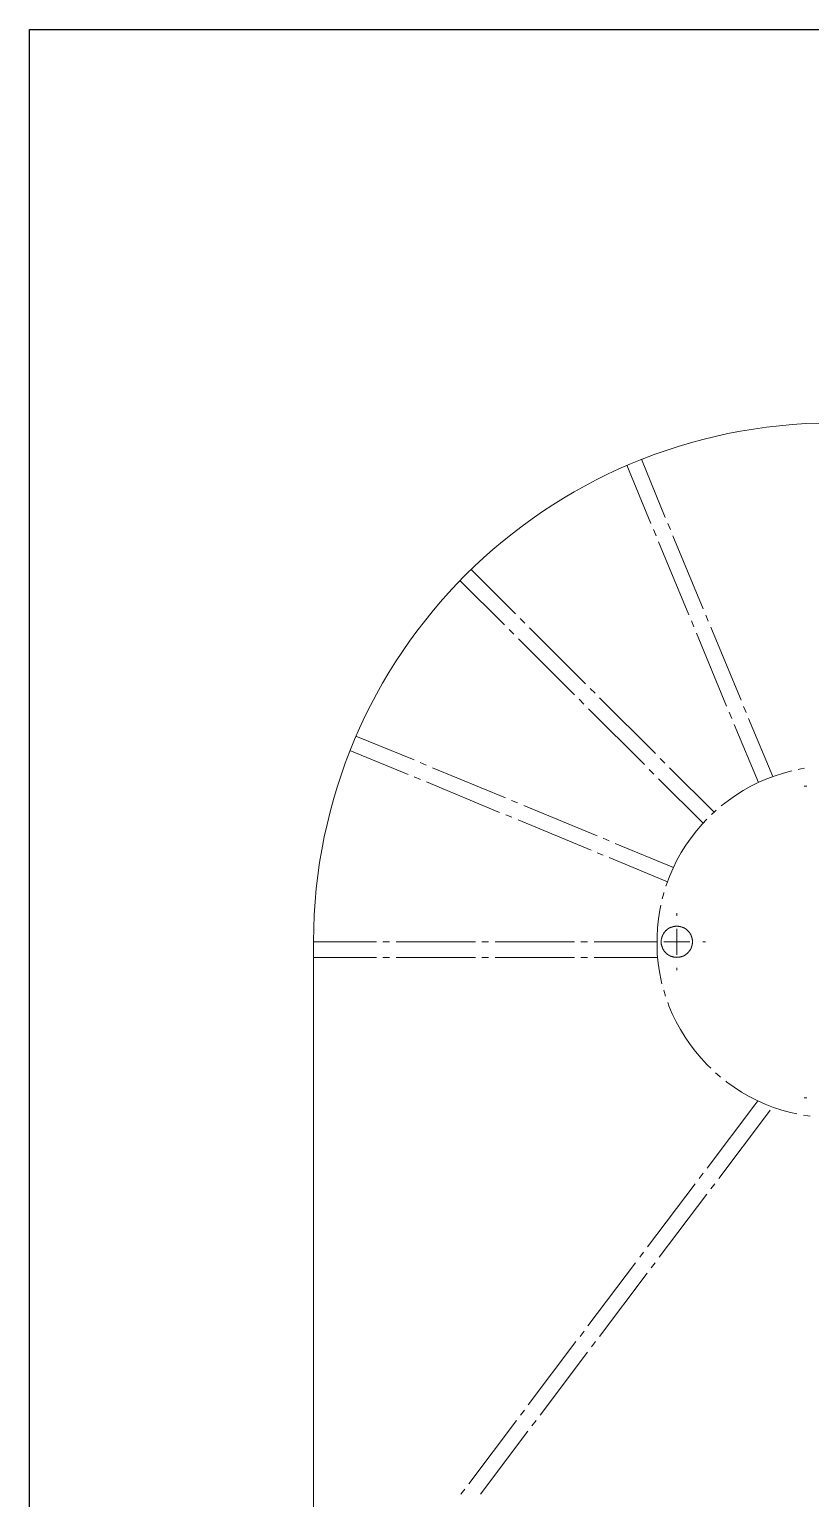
# Model space of a CAD drawing. Header units: millimetres. Extents: x 0 to 594, y 0 to 841.
# Drawn here: x 0 to 150.4, y 558 to 841 of the extents above; entities that cross this region are included whole.
import ezdxf

# ---------------------------------------------------------------- set-up
doc = ezdxf.new("R2010")
doc.units = ezdxf.units.MM
doc.header["$MEASUREMENT"] = 0
doc.layers.get('0').update_dxf_attribs({"linetype": 'CONTINUOUS'})
picture_1 = doc.add_image_def('image1.bmp', size_in_pixel=(1446, 2048))

# ---------------------------------------------------------------- blocks, each defined once
blk = doc.blocks.new('MF2429B30')
at = {"color": 7, "true_color": 0x000007}
image = blk.add_image(picture_1, insert=(0, 0), size_in_units=(593.85, 841.02), dxfattribs=at)
image.dxf.flags = 11

msp = doc.modelspace()

# ---------------------------------------------------------------- linework, layer by layer
at = {"color": 7, "linetype": 'Continuous', "lineweight": 9, "true_color": 0x000007}
msp.add_line((54.68, 665.27), (54.68, 534.47), dxfattribs=at)
for points in [[(119.62, 745.85), (115.02, 757.06)], [(122.4, 747.01), (117.8, 758.22)], [(120.61, 743.5), (120.11, 744.69)], [(123.39, 744.66), (122.89, 745.85)], [(126.93, 728.28), (121.07, 742.34)], [(129.71, 729.41), (123.85, 743.5)], [(93.55, 728.45), (85.05, 736.98)], [(91.43, 726.33), (82.86, 734.87)], [(95.37, 726.66), (94.48, 727.56)], [(130.67, 727.06), (130.2, 728.22)], [(93.25, 724.55), (92.33, 725.44)], [(107.05, 714.99), (96.26, 725.74)], [(127.89, 725.94), (127.42, 727.09)], [(134.2, 710.65), (128.38, 724.74)], [(136.98, 711.81), (131.13, 725.87)], [(104.93, 712.87), (94.15, 723.62)], [(108.87, 713.17), (107.94, 714.09)], [(106.72, 711.05), (105.82, 711.98)], [(120.51, 701.52), (109.73, 712.27)], [(137.98, 709.46), (137.48, 710.62)], [(118.39, 699.41), (107.61, 710.16)], [(135.2, 708.3), (134.7, 709.49)], [(143.07, 697.09), (138.44, 708.27)], [(74.03, 700.3), (62.85, 704.9)], [(140.32, 695.93), (135.66, 707.15)], [(72.91, 697.52), (61.69, 702.12)], [(76.38, 699.31), (75.22, 699.8)], [(122.33, 699.7), (121.44, 700.6)], [(75.26, 696.53), (74.07, 697.02)], [(91.63, 692.99), (77.57, 698.81)], [(120.21, 697.59), (119.29, 698.48)], [(129.67, 688.13), (121.07, 696.69)], [(131.79, 690.24), (123.22, 698.81)], [(141.95, 696.66), (140.39, 696)], [(143.53, 697.26), (141.95, 696.66)], [(145.15, 697.75), (143.53, 697.26)], [(146.74, 698.21), (145.15, 697.75)], [(148.46, 698.58), (147.97, 698.48)], [(149.22, 698.71), (148.46, 698.58)], [(90.51, 690.21), (76.41, 696.06)], [(135.92, 693.48), (134.54, 692.52)], [(137.38, 694.41), (135.92, 693.48)], [(138.84, 695.24), (137.38, 694.41)], [(140.39, 696), (138.84, 695.24)], [(93.98, 692.03), (92.82, 692.49)], [(109.26, 685.71), (95.17, 691.53)], [(132.22, 690.64), (131.92, 690.34)], [(134.54, 692.52), (133.18, 691.47)], [(92.85, 689.25), (91.7, 689.71)], [(108.1, 682.93), (94.05, 688.75)], [(129.51, 687.93), (128.38, 686.64)], [(130.37, 688.89), (129.51, 687.93)], [(131.92, 690.34), (131.29, 689.78)], [(111.61, 684.72), (110.42, 685.21)], [(127.36, 685.28), (126.36, 683.89)], [(128.38, 686.64), (127.36, 685.28)], [(110.45, 681.94), (109.26, 682.44)], [(123.98, 679.59), (112.77, 684.22)], [(125.47, 682.47), (124.64, 680.98)], [(126.36, 683.89), (125.47, 682.47)], [(122.83, 676.81), (111.61, 681.48)], [(123.92, 679.46), (123.22, 677.87)], [(124.64, 680.98), (123.92, 679.46)], [(123.22, 677.87), (122.63, 676.28)], [(122.1, 674.66), (121.8, 673.57)], [(122.13, 674.79), (122.1, 674.66)], [(122.63, 676.28), (122.53, 675.99)], [(121.34, 671.35), (121.07, 669.67)], [(121.54, 672.31), (121.34, 671.35)], [(120.91, 667.98), (120.81, 666.29)], [(121.07, 669.67), (120.91, 667.98)], [(124.02, 668.24), (123.98, 668.21), (123.92, 668.21), (123.88, 668.18), (123.85, 668.18), (123.82, 668.18), (123.78, 668.18), (123.72, 668.15), (123.72, 668.15), (123.69, 668.11), (123.62, 668.11), (123.62, 668.11), (123.55, 668.11), (123.52, 668.08), (123.49, 668.05), (123.45, 668.05), (123.45, 668.05), (123.39, 668.01), (123.35, 668.01), (123.32, 668.01), (123.29, 667.98), (123.26, 667.95), (123.22, 667.95), (123.19, 667.95)], [(124.48, 668.28), (124.28, 668.28), (124.25, 668.24)], [(125.34, 668.18), (125.31, 668.21), (125.24, 668.21), (125.21, 668.24), (125.14, 668.24), (125.07, 668.24), (124.98, 668.24), (124.94, 668.28), (124.91, 668.28)], [(126.53, 667.58), (126.5, 667.62), (126.46, 667.65), (126.43, 667.68), (126.36, 667.72), (126.33, 667.75), (126.33, 667.75), (126.27, 667.78), (126.27, 667.81), (126.2, 667.81), (126.2, 667.81), (126.17, 667.85), (126.13, 667.88), (126.1, 667.88), (126.07, 667.91), (126.03, 667.95), (126, 667.95), (125.97, 667.95), (125.93, 667.98), (125.9, 668.01), (125.87, 668.01), (125.84, 668.01), (125.8, 668.05), (125.77, 668.05), (125.74, 668.05), (125.7, 668.08), (125.67, 668.11), (125.6, 668.11), (125.6, 668.11), (125.57, 668.11)], [(66.79, 665.27), (54.68, 665.27)], [(69.34, 665.27), (68.05, 665.27)], [(85.84, 665.27), (70.59, 665.27)], [(88.39, 665.27), (87.1, 665.27)], [(104.9, 665.27), (89.65, 665.27)], [(107.44, 665.27), (106.15, 665.27)], [(120.81, 665.27), (108.7, 665.27)], [(120.81, 666.29), (120.81, 664.57)], [(121.63, 665.63), (121.6, 665.6), (121.6, 665.4)], [(121.97, 666.69), (121.93, 666.66), (121.93, 666.62), (121.9, 666.59), (121.9, 666.56), (121.87, 666.52), (121.87, 666.49), (121.87, 666.46), (121.83, 666.42), (121.83, 666.39), (121.8, 666.36), (121.8, 666.33), (121.8, 666.29), (121.77, 666.26), (121.77, 666.23), (121.73, 666.16), (121.73, 666.16), (121.73, 666.13), (121.73, 666.06), (121.7, 666.06), (121.7, 665.99), (121.67, 665.96), (121.67, 665.9), (121.67, 665.86)], [(122.2, 667.05), (122.16, 667.05), (122.13, 666.99), (122.13, 666.99), (122.1, 666.95), (122.1, 666.92), (122.1, 666.89)], [(122.66, 667.55), (122.63, 667.52), (122.56, 667.48), (122.56, 667.45), (122.49, 667.42), (122.49, 667.42), (122.46, 667.38), (122.43, 667.35), (122.4, 667.32), (122.4, 667.29), (122.36, 667.29), (122.33, 667.22)], [(123.02, 667.81), (122.96, 667.81), (122.96, 667.78), (122.92, 667.75), (122.89, 667.75), (122.86, 667.72), (122.83, 667.72)], [(126.86, 667.29), (126.83, 667.32), (126.79, 667.35), (126.76, 667.38), (126.73, 667.42), (126.73, 667.42), (126.66, 667.45)], [(127.22, 666.76), (127.19, 666.79), (127.19, 666.82), (127.16, 666.89), (127.16, 666.92), (127.13, 666.95)], [(127.13, 663.61), (127.16, 663.65), (127.16, 663.68), (127.16, 663.71), (127.19, 663.71), (127.22, 663.81), (127.26, 663.81), (127.26, 663.88), (127.29, 663.88), (127.29, 663.94), (127.32, 663.94), (127.32, 664.01), (127.36, 664.01), (127.36, 664.04), (127.39, 664.11), (127.39, 664.11), (127.39, 664.18), (127.42, 664.18), (127.42, 664.24), (127.42, 664.27), (127.46, 664.31), (127.46, 664.34), (127.49, 664.37), (127.49, 664.41), (127.49, 664.44), (127.49, 664.47), (127.52, 664.51), (127.52, 664.54), (127.56, 664.57), (127.56, 664.64), (127.56, 664.7), (127.56, 664.77), (127.59, 664.8), (127.59, 664.9), (127.62, 664.94), (127.62, 665.23), (127.62, 665.3)], [(127.59, 665.7), (127.59, 665.76), (127.56, 665.8), (127.56, 665.86), (127.56, 665.9), (127.56, 665.96), (127.52, 665.99), (127.52, 666.06), (127.49, 666.06), (127.49, 666.13), (127.49, 666.16), (127.49, 666.16), (127.46, 666.23), (127.46, 666.26), (127.42, 666.29), (127.42, 666.33), (127.42, 666.36), (127.39, 666.39), (127.39, 666.42), (127.39, 666.46), (127.36, 666.49), (127.36, 666.52), (127.32, 666.56)], [(127.62, 665.27), (127.62, 665.3), (127.62, 665.5)], [(66.79, 662.26), (54.68, 662.26)], [(69.34, 662.26), (68.05, 662.26)], [(85.84, 662.26), (70.59, 662.26)], [(88.39, 662.26), (87.1, 662.26)], [(104.9, 662.26), (89.65, 662.26)], [(107.44, 662.26), (106.15, 662.26)], [(120.81, 662.26), (108.7, 662.26)], [(120.81, 664.57), (120.84, 662.89)], [(120.84, 662.89), (121.04, 661.17)], [(121.6, 665), (121.6, 664.94), (121.63, 664.9), (121.63, 664.8), (121.67, 664.77), (121.67, 664.7), (121.67, 664.64), (121.67, 664.57), (121.7, 664.54)], [(121.77, 664.34), (121.77, 664.31), (121.8, 664.27), (121.8, 664.24), (121.8, 664.18), (121.83, 664.18), (121.83, 664.11), (121.87, 664.11), (121.87, 664.04), (121.87, 664.01), (121.9, 664.01), (121.9, 663.94), (121.93, 663.94), (121.93, 663.88), (121.97, 663.88), (121.97, 663.81), (122, 663.81), (122.03, 663.71), (122.06, 663.71), (122.1, 663.68), (122.1, 663.65), (122.1, 663.61), (122.13, 663.58), (122.13, 663.55), (122.16, 663.51), (122.2, 663.48), (122.26, 663.41), (122.26, 663.41), (122.3, 663.35)], [(122.43, 663.22), (122.46, 663.18), (122.49, 663.12), (122.56, 663.12), (122.56, 663.05), (122.59, 663.05)], [(122.96, 662.75), (122.96, 662.75), (123.02, 662.75), (123.02, 662.72), (123.06, 662.72), (123.09, 662.69), (123.16, 662.65)], [(123.32, 662.55), (123.35, 662.52), (123.39, 662.52), (123.45, 662.52), (123.45, 662.49), (123.49, 662.49), (123.52, 662.46), (123.55, 662.46), (123.62, 662.46), (123.62, 662.42), (123.69, 662.42), (123.72, 662.42), (123.72, 662.42), (123.78, 662.39), (123.82, 662.39), (123.85, 662.36), (123.88, 662.36), (123.92, 662.36), (123.98, 662.36), (124.02, 662.32), (124.08, 662.32), (124.15, 662.29), (124.18, 662.29)], [(124.38, 662.29), (124.58, 662.29), (124.61, 662.26), (124.64, 662.29), (124.94, 662.29), (124.98, 662.29), (125.07, 662.29), (125.14, 662.32), (125.21, 662.32), (125.24, 662.36), (125.31, 662.36), (125.34, 662.36), (125.37, 662.36), (125.41, 662.39), (125.44, 662.39), (125.5, 662.42), (125.5, 662.42), (125.57, 662.42), (125.6, 662.42), (125.6, 662.46), (125.67, 662.46), (125.7, 662.46), (125.74, 662.49), (125.77, 662.49), (125.8, 662.52), (125.84, 662.52), (125.87, 662.52), (125.9, 662.55), (125.93, 662.59), (125.97, 662.59), (126, 662.59), (126.03, 662.62), (126.07, 662.65), (126.1, 662.65), (126.13, 662.69), (126.17, 662.72), (126.2, 662.72), (126.2, 662.75), (126.27, 662.75), (126.27, 662.75)], [(126.53, 662.95), (126.56, 662.98), (126.56, 662.98), (126.63, 663.02), (126.66, 663.05), (126.66, 663.12), (126.73, 663.12), (126.76, 663.18), (126.79, 663.22), (126.83, 663.25), (126.86, 663.25), (126.86, 663.28), (126.89, 663.32), (126.89, 663.35), (126.93, 663.35)], [(121.04, 661.17), (121.27, 659.51)], [(121.27, 659.51), (121.6, 657.82)], [(121.6, 657.82), (121.73, 657.2)], [(122.1, 655.97), (122.46, 654.78)], [(122.86, 653.56), (123.09, 652.93)], [(123.09, 652.93), (123.75, 651.37)], [(123.75, 651.37), (124.51, 649.85)], [(124.51, 649.85), (125.31, 648.36)], [(125.31, 648.36), (126.2, 646.91)], [(126.2, 646.91), (127.16, 645.49)], [(127.16, 645.49), (128.18, 644.13)], [(128.18, 644.13), (129.28, 642.84)], [(129.28, 642.84), (130.43, 641.58)], [(130.43, 641.58), (131.13, 640.92)], [(132.05, 640.06), (132.91, 639.3)], [(132.91, 639.3), (133.01, 639.23)], [(134.04, 638.41), (134.27, 638.24)], [(134.27, 638.24), (135.66, 637.25)], [(135.66, 637.25), (137.08, 636.29)], [(137.08, 636.29), (138.54, 635.46)], [(138.54, 635.46), (140.09, 634.7)], [(139.66, 633.87), (140.19, 634.67)], [(140.09, 634.7), (141.61, 634.01)], [(141.61, 634.01), (143.2, 633.38)], [(130.47, 621.7), (139.66, 633.87)], [(132.68, 619.68), (141.85, 631.86)], [(141.85, 631.86), (142.61, 632.82)], [(143.2, 633.38), (144.86, 632.85)], [(144.86, 632.85), (146.48, 632.42)], [(146.48, 632.42), (147.73, 632.12)], [(148.99, 631.89), (149.82, 631.76)], [(149.82, 631.76), (150.25, 631.72)], [(128.94, 619.68), (129.71, 620.71)], [(118.99, 606.52), (128.15, 618.66)], [(131.13, 617.67), (131.92, 618.66)], [(121.2, 604.5), (130.37, 616.64)], [(107.51, 591.3), (116.67, 603.47)], [(117.47, 604.5), (118.23, 605.49)], [(119.68, 602.45), (120.44, 603.47)], [(109.73, 589.25), (118.92, 601.42)], [(105.99, 589.25), (106.75, 590.28)], [(96.03, 576.08), (105.19, 588.26)], [(98.28, 574.07), (107.44, 586.21)], [(108.2, 587.23), (108.96, 588.26)], [(94.51, 574.07), (95.27, 575.09)], [(84.55, 560.87), (93.75, 573.04)], [(96.73, 572.02), (97.52, 573.04)], [(86.8, 558.85), (95.96, 571.02)], [(83.03, 558.85), (83.79, 559.84)]]:
    msp.add_lwpolyline(points, dxfattribs=at)
at = {"color": 7, "linetype": 'Continuous', "lineweight": 20, "true_color": 0x000007}
for points in [[(149.64, 695.27), (149.12, 695.27)], [(124.61, 670.26), (124.61, 670.77)], [(119.62, 665.27), (119.14, 665.27)], [(124.61, 665.27), (122.11, 665.27)], [(124.61, 665.27), (124.61, 667.76)], [(124.61, 665.27), (124.61, 662.77)], [(124.61, 665.27), (127.14, 665.27)], [(129.64, 665.27), (130.12, 665.27)], [(124.61, 660.27), (124.61, 659.78)], [(149.64, 635.25), (149.12, 635.25)]]:
    msp.add_lwpolyline(points, dxfattribs=at)
at = {"color": 7, "linetype": 'Continuous', "lineweight": 9, "true_color": 0x000007}
for points in [[(254.58, 665.27), (254.45, 720.61), (209.96, 765.1), (154.61, 765.23), (154.61, 765.23), (99.31, 765.07), (54.85, 720.61), (54.68, 665.3)], [(127.13, 666.95), (127.06, 667.02), (127.06, 667.05), (126.96, 667.12), (126.96, 667.12), (126.93, 667.19), (126.89, 667.25), (126.86, 667.29)], [(122.59, 663.05), (122.66, 662.98), (122.69, 662.95), (122.76, 662.92), (122.76, 662.92), (122.83, 662.85), (122.86, 662.82), (122.96, 662.75)]]:
    msp.add_open_spline(points, degree=3, knots=[0, 0, 0, 0, 0.125, 0.125, 0.125, 0.125001, 1, 1, 1, 1], dxfattribs=at)
for points in [[(123.19, 667.95), (123.12, 667.88), (123.06, 667.85), (123.02, 667.81)], [(124.25, 668.24), (124.05, 668.24), (124.15, 668.21), (124.02, 668.24)], [(124.91, 668.28), (124.74, 668.28), (124.61, 668.28), (124.48, 668.28)], [(125.57, 668.11), (125.47, 668.15), (125.41, 668.18), (125.34, 668.18)], [(121.6, 665.4), (121.6, 665.27), (121.6, 665.13), (121.6, 665)], [(121.67, 665.86), (121.67, 665.73), (121.63, 665.83), (121.63, 665.63)], [(122.1, 666.89), (122.03, 666.82), (122, 666.76), (121.97, 666.69)], [(122.33, 667.22), (122.26, 667.15), (122.3, 667.15), (122.2, 667.05)], [(122.83, 667.72), (122.73, 667.58), (122.73, 667.65), (122.66, 667.55)], [(126.66, 667.45), (126.63, 667.55), (126.6, 667.52), (126.53, 667.58)], [(127.32, 666.56), (127.26, 666.69), (127.32, 666.62), (127.22, 666.76)], [(127.62, 665.5), (127.62, 665.7), (127.59, 665.56), (127.59, 665.7)], [(121.7, 664.54), (121.7, 664.47), (121.73, 664.41), (121.77, 664.34)], [(122.3, 663.35), (122.36, 663.32), (122.33, 663.25), (122.43, 663.22)], [(123.16, 662.65), (123.26, 662.55), (123.22, 662.62), (123.32, 662.55)], [(124.18, 662.29), (124.31, 662.32), (124.21, 662.26), (124.38, 662.29)], [(126.27, 662.75), (126.4, 662.82), (126.43, 662.92), (126.53, 662.95)], [(126.93, 663.35), (126.96, 663.45), (127.06, 663.48), (127.13, 663.61)]]:
    msp.add_open_spline(points, degree=3, dxfattribs=at)

# ---------------------------------------------------------------- block references
at = {"color": 7, "true_color": 0xffffff}
msp.add_blockref('MF2429B30', (0, 0), dxfattribs=at)

doc.saveas('drawing.dxf')
